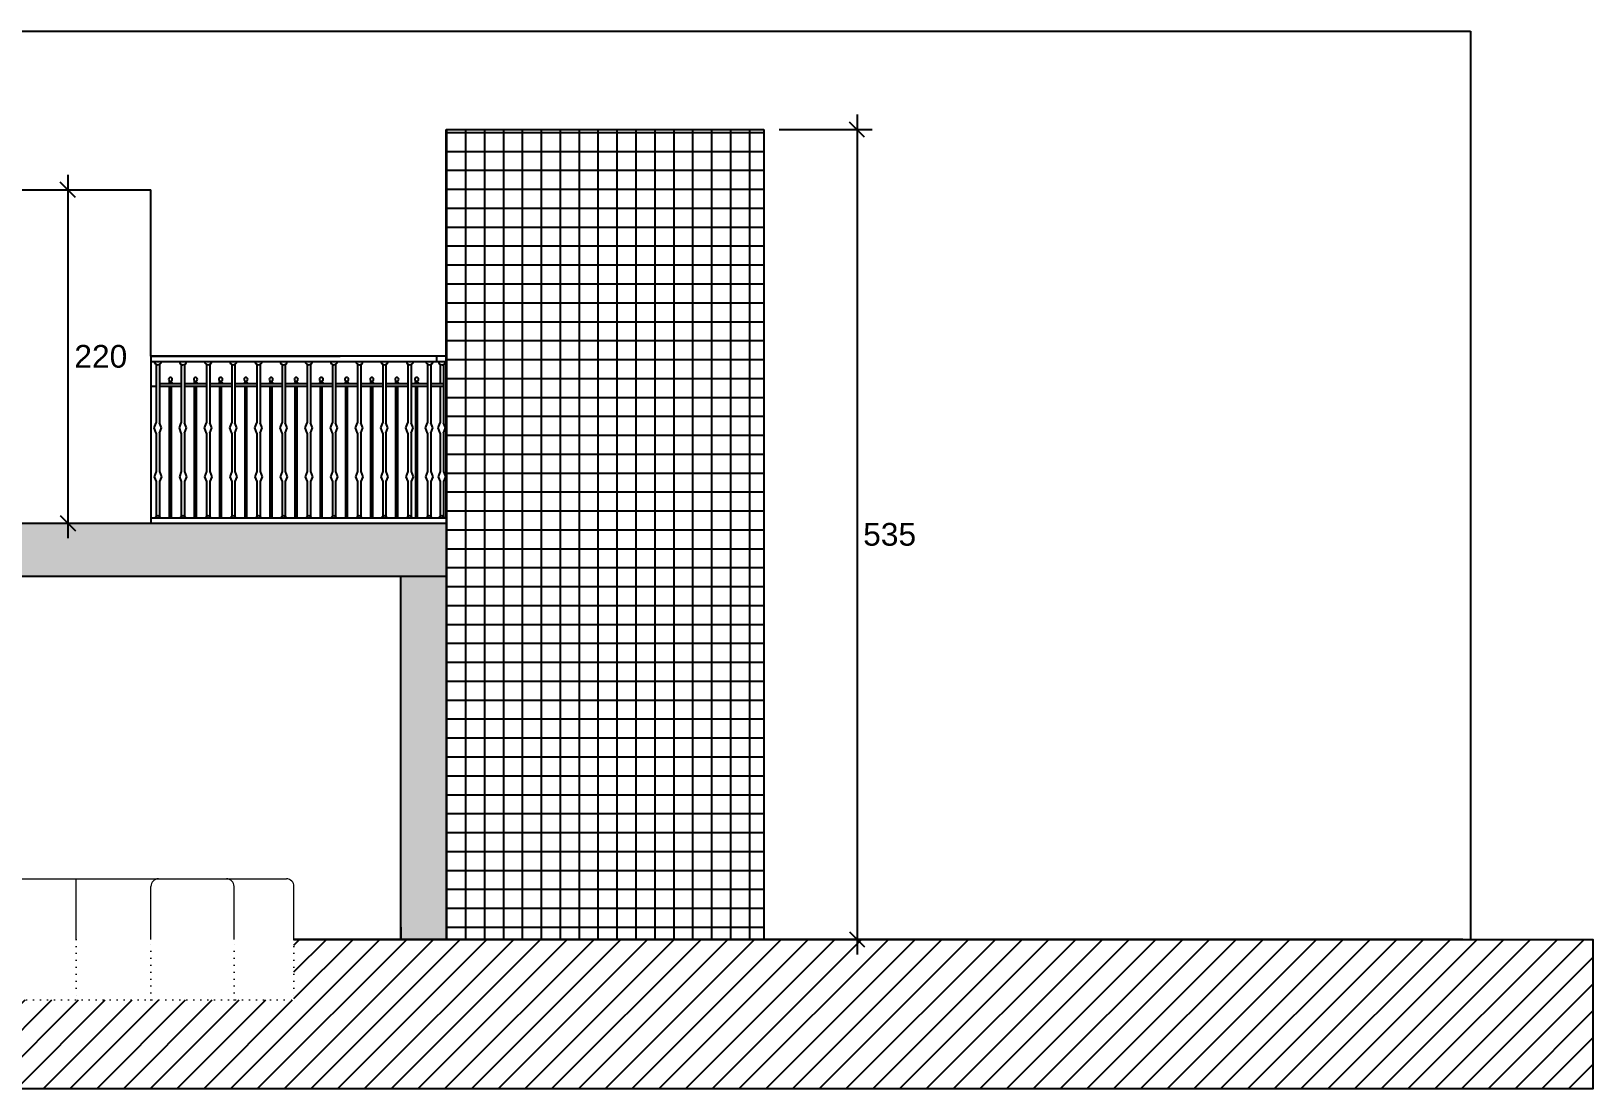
# Model space of a CAD drawing. Header units: inches. Extents: x -173 to 14008, y -3334 to 10368.
# Drawn here: x 8349 to 9380, y 9470 to 10168 of the extents above; entities that cross this region are included whole.
import ezdxf

# ---------------------------------------------------------------- set-up
doc = ezdxf.new("R2010")
doc.units = ezdxf.units.IN
doc.header["$MEASUREMENT"] = 0
doc.linetypes.add('ACAD_ISO07W100', pattern=[3, 0, -3])
doc.layers.add('ARREDAMENTO', color=8, linetype='Continuous', lineweight=18)
doc.layers.add('QUOTE', color=6, linetype='Continuous', lineweight=9)
doc.styles.get("Standard").update_dxf_attribs({"font": 'Arial.ttf'})
doc.dimstyles.get("Standard").update_dxf_attribs({"dimtxt": 15, "dimasz": 10, "dimexe": 10, "dimexo": 10, "dimgap": 5, "dimtad": 2, "dimtih": 1, "dimtoh": 1, "dimdec": 0, "dimzin": 0, "dimdsep": 46, "dimtxsty": 'Standard', "dimblk": 'OBLIQUE', "dimblk1": 'OBLIQUE', "dimblk2": 'OBLIQUE', "dimcen": 0.09, "dimdle": 10, "dimadec": 0, "dimazin": 0, "dimtfac": 1, "dimtdec": 0, "dimtofl": 0, "dimtmove": 0, "dimatfit": 3, "dimldrblk": 'OBLIQUE', "dimfxl": 1, "dimtolj": 1, "dimtzin": 0, "dimarcsym": 0})

# ---------------------------------------------------------------- blocks, each defined once
blk = doc.blocks.new('_Oblique')
at = {"color": 0, "linetype": 'ByBlock', "lineweight": -2}
blk.add_line((-0.5, -0.5), (0.5, 0.5), dxfattribs=at)
blk = doc.blocks.new('*D71')
at = {"layer": 'Defpoints', "color": 0, "transparency": 16777216}
for p in [(8832.9, 10103.2), (8832.9, 9568.2), (8894.4, 9568.2)]:
    blk.add_point(p, dxfattribs=at)
at = {"layer": 'QUOTE', "color": 0, "lineweight": -2, "transparency": 16777216}
for p, q in [((8894.4, 10113.2), (8894.4, 9558.2)), ((8842.9, 10103.2), (8904.4, 10103.2)), ((8842.9, 9568.2), (8904.4, 9568.2))]:
    blk.add_line(p, q, dxfattribs=at)
at = {"layer": 'QUOTE', "color": 0, "lineweight": -2, "transparency": 16777216, "xscale": 10, "yscale": 10, "zscale": 10}
for p, rotation in [((8894.4, 10103.2), 90), ((8894.4, 9568.2), 270)]:
    blk.add_blockref('_Oblique', p, dxfattribs=dict(at, rotation=rotation))
at = {"layer": 'QUOTE', "color": 0, "transparency": 16777216, "insert": (8915.9, 9835.7), "char_height": 15, "attachment_point": 5}
blk.add_mtext('\\A1;535', dxfattribs=at)
blk = doc.blocks.new('*D72')
at = {"layer": 'Defpoints', "color": 0, "transparency": 16777216}
for p in [(8373, 10063.4), (8373, 9843.2), (8373, 9843.2)]:
    blk.add_point(p, dxfattribs=at)
at = {"layer": 'QUOTE', "color": 0, "lineweight": -2, "transparency": 16777216}
blk.add_line((8373, 10073.4), (8373, 9833.2), dxfattribs=at)
at = {"layer": 'QUOTE', "color": 0, "lineweight": -2, "transparency": 16777216, "xscale": 10, "yscale": 10, "zscale": 10}
for p, rotation in [((8373, 10063.4), 90), ((8373, 9843.2), 270)]:
    blk.add_blockref('_Oblique', p, dxfattribs=dict(at, rotation=rotation))
at = {"layer": 'QUOTE', "color": 0, "transparency": 16777216, "insert": (8394.8, 9953.3), "char_height": 15, "attachment_point": 5}
blk.add_mtext('\\A1;220', dxfattribs=at)

msp = doc.modelspace()

# ---------------------------------------------------------------- hatches: boundary and pattern name
h = msp.add_hatch()
h.set_pattern_fill('NET', color=256, scale=100)
h.set_pattern_definition([(0, (6635.953, 6263.789), (0, 12.5), []), (90, (6635.953, 6263.789), (-12.5, 8e-16), [])])
h.paths.add_polyline_path([(8832.9, 10103.2), (8622.9, 10103.2), (8622.9, 9846.5), (8622.9, 9568.2), (8832.9, 9568.2)])
h = msp.add_hatch(color=256)
h.dxf.hatch_style = 1
h.paths.add_polyline_path([(7858.8, 9843.2), (7346.4, 9843.2), (7346.4, 9808.2), (7858.8, 9808.2)])
h.paths.add_polyline_path([(8622.9, 9843.2), (7858.8, 9843.2), (7858.8, 9808.2), (8622.9, 9808.2)])
h = msp.add_hatch(color=256)
h.dxf.hatch_style = 1
h.paths.add_polyline_path([(8622.9, 9808.2), (8592.9, 9808.2), (8592.9, 9568.2), (8622.9, 9568.2)])
h = msp.add_hatch()
h.set_pattern_fill('ANSI31', color=256, scale=100)
h.set_pattern_definition([(45, (6635.953, 6263.789), (-8.838835, 8.838835), [])])
h.paths.add_polyline_path([(9380.4, 9568.2), (8522.4, 9568.2), (8522.4, 9528.2), (8235.4, 9528.2), (8235.4, 9568.2), (7105.4, 9568.2), (7070.5, 9568.2), (7070.5, 9469.5), (9380.4, 9469.5)])

# ---------------------------------------------------------------- linework, layer by layer
for p, q in [((7105.4, 10168.2), (9299.5, 10168.2)), ((9299.5, 10168.2), (9299.5, 9568.2)), ((8622.9, 9846.5), (8622.9, 10103.2)), ((8622.9, 10103.2), (8832.9, 10103.2)), ((8832.9, 10103.2), (8832.9, 9568.2)), ((8318.1, 10063.4), (8427.9, 10063.4)), ((8427.9, 9953.4), (8427.9, 10063.4)), ((8427.9, 9953.4), (8427.9, 9843.2)), ((8617.8, 9953.4), (8427.9, 9953.4)), ((8427.9, 9953.4), (8552.9, 9953.4)), ((8622.9, 9949.8), (8427.9, 9949.8)), ((8431.4, 9948), (8431.4, 9909.4)), ((8433.5, 9948), (8433.5, 9909.4)), ((8448, 9948), (8448, 9909.4)), ((8450.2, 9948), (8450.2, 9909.4)), ((8464.6, 9948), (8464.6, 9909.4)), ((8464.6, 9948), (8464.6, 9909.4)), ((8466.8, 9948), (8466.8, 9909.4)), ((8466.8, 9948), (8466.8, 9909.4)), ((8481.3, 9948), (8481.3, 9909.4)), ((8483.4, 9948), (8483.4, 9909.4)), ((8497.9, 9948), (8497.9, 9909.4)), ((8500, 9948), (8500, 9909.4)), ((8514.5, 9948), (8514.5, 9909.4)), ((8516.7, 9948), (8516.7, 9909.4)), ((8531.1, 9948), (8531.1, 9909.4)), ((8531.1, 9948), (8531.1, 9909.4)), ((8533.3, 9948), (8533.3, 9909.4)), ((8533.3, 9948), (8533.3, 9909.4)), ((8547.8, 9948), (8547.8, 9909.4)), ((8547.8, 9948), (8547.8, 9909.4)), ((8549.9, 9948), (8549.9, 9909.4)), ((8549.9, 9948), (8549.9, 9909.4)), ((8564.4, 9948), (8564.4, 9909.4)), ((8566.6, 9948), (8566.6, 9909.4)), ((8581, 9948), (8581, 9909.4)), ((8583.2, 9948), (8583.2, 9909.4)), ((8597.7, 9948), (8597.7, 9909.4)), ((8599.8, 9948), (8599.8, 9909.4)), ((8610.7, 9948), (8610.7, 9909.4)), ((8612.8, 9948), (8612.8, 9909.4)), ((8616.7, 9949.8), (8616.7, 9953.4)), ((8622.9, 9953.4), (8617.8, 9953.4)), ((8618.9, 9948), (8618.9, 9935.3)), ((8621.1, 9948), (8621.1, 9909.4)), ((8622.9, 9953.4), (8622.9, 9949.8)), ((8448, 9935.3), (8433.5, 9935.3)), ((8440.2, 9936.4), (8440.2, 9937.2)), ((8441.4, 9936.4), (8441.4, 9937.2)), ((8464.6, 9935.3), (8450.2, 9935.3)), ((8456.8, 9936.4), (8456.8, 9937.2)), ((8458, 9936.4), (8458, 9937.2)), ((8481.3, 9935.3), (8466.8, 9935.3)), ((8473.4, 9936.4), (8473.4, 9937.2)), ((8474.6, 9936.4), (8474.6, 9937.2)), ((8497.9, 9935.3), (8483.4, 9935.3)), ((8490.1, 9936.4), (8490.1, 9937.2)), ((8491.2, 9936.4), (8491.2, 9937.2)), ((8514.5, 9935.3), (8500, 9935.3)), ((8506.7, 9936.4), (8506.7, 9937.2)), ((8507.9, 9936.4), (8507.9, 9937.2)), ((8531.1, 9935.3), (8516.7, 9935.3)), ((8523.3, 9936.4), (8523.3, 9937.2)), ((8524.5, 9936.4), (8524.5, 9937.2)), ((8547.8, 9935.3), (8533.3, 9935.3)), ((8547.8, 9935.3), (8533.3, 9935.3)), ((8539.9, 9936.4), (8539.9, 9937.2)), ((8539.9, 9936.4), (8539.9, 9937.2)), ((8541.1, 9936.4), (8541.1, 9937.2)), ((8541.1, 9936.4), (8541.1, 9937.2)), ((8552.9, 9935.3), (8549.9, 9935.3)), ((8564.4, 9935.3), (8549.9, 9935.3)), ((8556.6, 9936.4), (8556.6, 9937.2)), ((8557.8, 9936.4), (8557.8, 9937.2)), ((8581, 9935.3), (8566.6, 9935.3)), ((8573.2, 9936.4), (8573.2, 9937.2)), ((8574.4, 9936.4), (8574.4, 9937.2)), ((8597.7, 9935.3), (8583.2, 9935.3)), ((8589.8, 9936.4), (8589.8, 9937.2)), ((8591, 9936.4), (8591, 9937.2)), ((8610.7, 9935.3), (8599.8, 9935.3)), ((8602.9, 9936.4), (8602.9, 9937.2)), ((8604.1, 9936.4), (8604.1, 9937.2)), ((8621.1, 9935.3), (8612.8, 9935.3)), ((8431.4, 9933.5), (8427.9, 9933.5)), ((8448, 9933.5), (8433.5, 9933.5)), ((8440.2, 9846.5), (8440.2, 9933.5)), ((8441.4, 9846.5), (8441.4, 9933.5)), ((8464.6, 9933.5), (8450.2, 9933.5)), ((8456.8, 9846.5), (8456.8, 9933.5)), ((8458, 9846.5), (8458, 9933.5)), ((8481.3, 9933.5), (8466.8, 9933.5)), ((8473.4, 9846.5), (8473.4, 9933.5)), ((8474.6, 9846.5), (8474.6, 9933.5)), ((8497.9, 9933.5), (8483.4, 9933.5)), ((8490.1, 9846.5), (8490.1, 9933.5)), ((8491.2, 9846.5), (8491.2, 9933.5)), ((8514.5, 9933.5), (8500, 9933.5)), ((8506.7, 9846.5), (8506.7, 9933.5)), ((8507.9, 9846.5), (8507.9, 9933.5)), ((8531.1, 9933.5), (8516.7, 9933.5)), ((8523.3, 9846.5), (8523.3, 9933.5)), ((8524.5, 9846.5), (8524.5, 9933.5)), ((8547.8, 9933.5), (8533.3, 9933.5)), ((8547.8, 9933.5), (8533.3, 9933.5)), ((8539.9, 9846.5), (8539.9, 9933.5)), ((8539.9, 9846.5), (8539.9, 9933.5)), ((8541.1, 9846.5), (8541.1, 9933.5)), ((8541.1, 9846.5), (8541.1, 9933.5)), ((8552.9, 9933.5), (8549.9, 9933.5)), ((8564.4, 9933.5), (8549.9, 9933.5)), ((8556.6, 9846.5), (8556.6, 9933.5)), ((8557.8, 9846.5), (8557.8, 9933.5)), ((8581, 9933.5), (8566.6, 9933.5)), ((8573.2, 9846.5), (8573.2, 9933.5)), ((8574.4, 9846.5), (8574.4, 9933.5)), ((8597.7, 9933.5), (8583.2, 9933.5)), ((8589.8, 9846.5), (8589.8, 9933.5)), ((8591, 9846.5), (8591, 9933.5)), ((8610.7, 9933.5), (8599.8, 9933.5)), ((8602.8, 9846.5), (8602.8, 9933.5)), ((8604, 9846.5), (8604, 9933.5)), ((8621.1, 9933.5), (8612.8, 9933.5)), ((8618.9, 9933.5), (8618.9, 9909.4)), ((8430.1, 9906.2), (8431.4, 9909.4)), ((8431.4, 9902.7), (8430.1, 9906.2)), ((8431.4, 9902.7), (8431.4, 9877.3)), ((8434.8, 9906.2), (8433.5, 9909.4)), ((8433.5, 9902.7), (8434.8, 9906.2)), ((8433.5, 9902.7), (8433.5, 9877.3)), ((8446.7, 9906.2), (8448, 9909.4)), ((8448, 9902.7), (8446.7, 9906.2)), ((8448, 9902.7), (8448, 9877.3)), ((8451.5, 9906.2), (8450.2, 9909.4)), ((8450.2, 9902.7), (8451.5, 9906.2)), ((8450.2, 9902.7), (8450.2, 9877.3)), ((8463.3, 9906.2), (8464.6, 9909.4)), ((8463.3, 9906.2), (8464.6, 9909.4)), ((8464.6, 9902.7), (8463.3, 9906.2)), ((8464.6, 9902.7), (8463.3, 9906.2)), ((8464.6, 9902.7), (8464.6, 9877.3)), ((8464.6, 9902.7), (8464.6, 9877.3)), ((8468.1, 9906.2), (8466.8, 9909.4)), ((8468.1, 9906.2), (8466.8, 9909.4)), ((8466.8, 9902.7), (8468.1, 9906.2)), ((8466.8, 9902.7), (8468.1, 9906.2)), ((8466.8, 9902.7), (8466.8, 9877.3)), ((8466.8, 9902.7), (8466.8, 9877.3)), ((8480, 9906.2), (8481.3, 9909.4)), ((8481.3, 9902.7), (8480, 9906.2)), ((8481.3, 9902.7), (8481.3, 9877.3)), ((8484.7, 9906.2), (8483.4, 9909.4)), ((8483.4, 9902.7), (8484.7, 9906.2)), ((8483.4, 9902.7), (8483.4, 9877.3)), ((8496.6, 9906.2), (8497.9, 9909.4)), ((8497.9, 9902.7), (8496.6, 9906.2)), ((8497.9, 9902.7), (8497.9, 9877.3)), ((8501.3, 9906.2), (8500, 9909.4)), ((8500, 9902.7), (8501.3, 9906.2)), ((8500, 9902.7), (8500, 9877.3)), ((8513.2, 9906.2), (8514.5, 9909.4)), ((8514.5, 9902.7), (8513.2, 9906.2)), ((8514.5, 9902.7), (8514.5, 9877.3)), ((8518, 9906.2), (8516.7, 9909.4)), ((8516.7, 9902.7), (8518, 9906.2)), ((8516.7, 9902.7), (8516.7, 9877.3)), ((8529.8, 9906.2), (8531.1, 9909.4)), ((8529.8, 9906.2), (8531.1, 9909.4)), ((8531.1, 9902.7), (8529.8, 9906.2)), ((8531.1, 9902.7), (8529.8, 9906.2)), ((8531.1, 9902.7), (8531.1, 9877.3)), ((8531.1, 9902.7), (8531.1, 9877.3)), ((8534.6, 9906.2), (8533.3, 9909.4)), ((8534.6, 9906.2), (8533.3, 9909.4)), ((8533.3, 9902.7), (8534.6, 9906.2)), ((8533.3, 9902.7), (8534.6, 9906.2)), ((8533.3, 9902.7), (8533.3, 9877.3)), ((8533.3, 9902.7), (8533.3, 9877.3)), ((8546.5, 9906.2), (8547.8, 9909.4)), ((8546.5, 9906.2), (8547.8, 9909.4)), ((8547.8, 9902.7), (8546.5, 9906.2)), ((8547.8, 9902.7), (8546.5, 9906.2)), ((8547.8, 9902.7), (8547.8, 9877.3)), ((8547.8, 9902.7), (8547.8, 9877.3)), ((8551.2, 9906.2), (8549.9, 9909.4)), ((8551.2, 9906.2), (8549.9, 9909.4)), ((8549.9, 9902.7), (8551.2, 9906.2)), ((8549.9, 9902.7), (8551.2, 9906.2)), ((8549.9, 9902.7), (8549.9, 9877.3)), ((8549.9, 9902.7), (8549.9, 9877.3)), ((8563.1, 9906.2), (8564.4, 9909.4)), ((8564.4, 9902.7), (8563.1, 9906.2)), ((8564.4, 9902.7), (8564.4, 9877.3)), ((8567.9, 9906.2), (8566.6, 9909.4)), ((8566.6, 9902.7), (8567.9, 9906.2)), ((8566.6, 9902.7), (8566.6, 9877.3)), ((8579.7, 9906.2), (8581, 9909.4)), ((8581, 9902.7), (8579.7, 9906.2)), ((8581, 9902.7), (8581, 9877.3)), ((8584.5, 9906.2), (8583.2, 9909.4)), ((8583.2, 9902.7), (8584.5, 9906.2)), ((8583.2, 9902.7), (8583.2, 9877.3)), ((8596.4, 9906.2), (8597.7, 9909.4)), ((8597.7, 9902.7), (8596.4, 9906.2)), ((8597.7, 9902.7), (8597.7, 9877.3)), ((8601.1, 9906.2), (8599.8, 9909.4)), ((8599.8, 9902.7), (8601.1, 9906.2)), ((8599.8, 9902.7), (8599.8, 9877.3)), ((8609.3, 9906.2), (8610.7, 9909.4)), ((8610.7, 9902.7), (8609.3, 9906.2)), ((8610.7, 9902.7), (8610.7, 9877.3)), ((8614.1, 9906.2), (8612.8, 9909.4)), ((8612.8, 9902.7), (8614.1, 9906.2)), ((8612.8, 9902.7), (8612.8, 9877.3)), ((8617.6, 9906.2), (8618.9, 9909.4)), ((8618.9, 9902.7), (8617.6, 9906.2)), ((8618.9, 9902.7), (8618.9, 9877.3)), ((8622.4, 9906.2), (8621.1, 9909.4)), ((8621.1, 9902.7), (8622.4, 9906.2)), ((8621.1, 9902.7), (8621.1, 9877.3)), ((8431.4, 9877.3), (8430.1, 9873.8)), ((8430.1, 9873.8), (8431.4, 9870.6)), ((8433.5, 9877.3), (8434.8, 9873.8)), ((8434.8, 9873.8), (8433.5, 9870.6)), ((8448, 9877.3), (8446.7, 9873.8)), ((8446.7, 9873.8), (8448, 9870.6)), ((8450.2, 9877.3), (8451.5, 9873.8)), ((8451.5, 9873.8), (8450.2, 9870.6)), ((8464.6, 9877.3), (8463.3, 9873.8)), ((8464.6, 9877.3), (8463.3, 9873.8)), ((8463.3, 9873.8), (8464.6, 9870.6)), ((8463.3, 9873.8), (8464.6, 9870.6)), ((8466.8, 9877.3), (8468.1, 9873.8)), ((8466.8, 9877.3), (8468.1, 9873.8)), ((8468.1, 9873.8), (8466.8, 9870.6)), ((8468.1, 9873.8), (8466.8, 9870.6)), ((8481.3, 9877.3), (8480, 9873.8)), ((8480, 9873.8), (8481.3, 9870.6)), ((8483.4, 9877.3), (8484.7, 9873.8)), ((8484.7, 9873.8), (8483.4, 9870.6)), ((8497.9, 9877.3), (8496.6, 9873.8)), ((8496.6, 9873.8), (8497.9, 9870.6)), ((8500, 9877.3), (8501.3, 9873.8)), ((8501.3, 9873.8), (8500, 9870.6)), ((8514.5, 9877.3), (8513.2, 9873.8)), ((8513.2, 9873.8), (8514.5, 9870.6)), ((8516.7, 9877.3), (8518, 9873.8)), ((8518, 9873.8), (8516.7, 9870.6)), ((8531.1, 9877.3), (8529.8, 9873.8)), ((8531.1, 9877.3), (8529.8, 9873.8)), ((8529.8, 9873.8), (8531.1, 9870.6)), ((8529.8, 9873.8), (8531.1, 9870.6)), ((8533.3, 9877.3), (8534.6, 9873.8)), ((8533.3, 9877.3), (8534.6, 9873.8)), ((8534.6, 9873.8), (8533.3, 9870.6)), ((8534.6, 9873.8), (8533.3, 9870.6)), ((8547.8, 9877.3), (8546.5, 9873.8)), ((8547.8, 9877.3), (8546.5, 9873.8)), ((8546.5, 9873.8), (8547.8, 9870.6)), ((8546.5, 9873.8), (8547.8, 9870.6)), ((8549.9, 9877.3), (8551.2, 9873.8)), ((8549.9, 9877.3), (8551.2, 9873.8)), ((8551.2, 9873.8), (8549.9, 9870.6)), ((8551.2, 9873.8), (8549.9, 9870.6)), ((8564.4, 9877.3), (8563.1, 9873.8)), ((8563.1, 9873.8), (8564.4, 9870.6)), ((8566.6, 9877.3), (8567.9, 9873.8)), ((8567.9, 9873.8), (8566.6, 9870.6)), ((8581, 9877.3), (8579.7, 9873.8)), ((8579.7, 9873.8), (8581, 9870.6)), ((8583.2, 9877.3), (8584.5, 9873.8)), ((8584.5, 9873.8), (8583.2, 9870.6)), ((8597.7, 9877.3), (8596.4, 9873.8)), ((8596.4, 9873.8), (8597.7, 9870.6)), ((8599.8, 9877.3), (8601.1, 9873.8)), ((8601.1, 9873.8), (8599.8, 9870.6)), ((8610.7, 9877.3), (8609.3, 9873.8)), ((8609.3, 9873.8), (8610.7, 9870.6)), ((8612.8, 9877.3), (8614.1, 9873.8)), ((8614.1, 9873.8), (8612.8, 9870.6)), ((8618.9, 9877.3), (8617.6, 9873.8)), ((8617.6, 9873.8), (8618.9, 9870.6)), ((8621.1, 9877.3), (8622.4, 9873.8)), ((8622.4, 9873.8), (8621.1, 9870.6)), ((8431.4, 9870.6), (8431.4, 9847.6)), ((8433.5, 9870.6), (8433.5, 9847.6)), ((8448, 9870.6), (8448, 9847.6)), ((8450.2, 9870.6), (8450.2, 9847.6)), ((8464.6, 9870.6), (8464.6, 9847.6)), ((8464.6, 9870.6), (8464.6, 9847.6)), ((8466.8, 9870.6), (8466.8, 9847.6)), ((8466.8, 9870.6), (8466.8, 9847.6)), ((8481.3, 9870.6), (8481.3, 9847.6)), ((8483.4, 9870.6), (8483.4, 9847.6)), ((8497.9, 9870.6), (8497.9, 9847.6)), ((8500, 9870.6), (8500, 9847.6)), ((8514.5, 9870.6), (8514.5, 9847.6)), ((8516.7, 9870.6), (8516.7, 9847.6)), ((8531.1, 9870.6), (8531.1, 9847.6)), ((8531.1, 9870.6), (8531.1, 9847.6)), ((8533.3, 9870.6), (8533.3, 9847.6)), ((8533.3, 9870.6), (8533.3, 9847.6)), ((8547.8, 9870.6), (8547.8, 9847.6)), ((8547.8, 9870.6), (8547.8, 9847.6)), ((8549.9, 9870.6), (8549.9, 9847.6)), ((8549.9, 9870.6), (8549.9, 9847.6)), ((8564.4, 9870.6), (8564.4, 9847.6)), ((8566.6, 9870.6), (8566.6, 9847.6)), ((8581, 9870.6), (8581, 9847.6)), ((8583.2, 9870.6), (8583.2, 9847.6)), ((8597.7, 9870.6), (8597.7, 9847.6)), ((8599.8, 9870.6), (8599.8, 9847.6)), ((8610.7, 9870.6), (8610.7, 9847.6)), ((8612.8, 9870.6), (8612.8, 9847.6)), ((8618.9, 9870.6), (8618.9, 9847.6)), ((8621.1, 9870.6), (8621.1, 9847.6)), ((7346.4, 9843.2), (8622.9, 9843.2)), ((8622.9, 9846.5), (8427.9, 9846.5)), ((8622.9, 9846.5), (8622.9, 9568.2)), ((7858.8, 9808.2), (8622.9, 9808.2)), ((8592.9, 9568.2), (8592.9, 9808.2)), ((8592.9, 9576.3), (8592.9, 9568.2)), ((9294.5, 9568.2), (8522.4, 9568.2))]:
    msp.add_line(p, q)
at = {"color": 0}
msp.add_line((8522.4, 9568.2), (8835.4, 9568.2), dxfattribs=at)
msp.add_lwpolyline([(8522.4, 9568.2), (9380.4, 9568.2), (9380.4, 9469.5), (7070.5, 9469.5), (7070.5, 9568.2), (8235.4, 9568.2)])
for centre, radius, start, end in [((8432.5, 9950.2), 2.4, 189.5652, 350.4348), ((8449.1, 9950.2), 2.4, 189.5652, 350.4348), ((8465.7, 9950.2), 2.4, 189.5652, 350.4348), ((8465.7, 9950.2), 2.4, 189.5652, 350.4348), ((8482.3, 9950.2), 2.4, 189.5652, 350.4348), ((8499, 9950.2), 2.4, 189.5652, 350.4348), ((8515.6, 9950.2), 2.4, 189.5652, 350.4348), ((8532.2, 9950.2), 2.4, 189.5652, 350.4348), ((8548.8, 9950.2), 2.4, 189.5652, 350.4348), ((8565.6, 9950.2), 2.4, 189.5652, 350.4348), ((8582.2, 9950.2), 2.4, 189.5652, 350.4348), ((8599, 9950.2), 2.4, 189.5652, 350.4348), ((8611.9, 9950.2), 2.4, 189.5652, 350.4348), ((8620.2, 9950.2), 2.4, 189.5652, 350.4348), ((8440.8, 9938.2), 1.24, 0, 180), ((8440.8, 9938.2), 1.24, 180, 0), ((8440.8, 9935.3), 1.24, 0, 180), ((8457.4, 9938.2), 1.24, 0, 180), ((8457.4, 9938.2), 1.24, 180, 0), ((8457.4, 9935.3), 1.24, 0, 180), ((8474, 9938.2), 1.24, 0, 180), ((8474, 9938.2), 1.24, 180, 0), ((8474, 9935.3), 1.24, 0, 180), ((8490.6, 9938.2), 1.24, 0, 180), ((8490.6, 9938.2), 1.24, 180, 0), ((8490.6, 9935.3), 1.24, 0, 180), ((8507.3, 9938.2), 1.24, 0, 180), ((8507.3, 9938.2), 1.24, 180, 0), ((8507.3, 9935.3), 1.24, 0, 180), ((8523.9, 9938.2), 1.24, 0, 180), ((8523.9, 9938.2), 1.24, 180, 0), ((8523.9, 9935.3), 1.24, 0, 180), ((8540.5, 9938.2), 1.24, 0, 180), ((8540.5, 9938.2), 1.24, 0, 180), ((8540.5, 9938.2), 1.24, 180, 0), ((8540.5, 9938.2), 1.24, 180, 0), ((8540.5, 9935.3), 1.24, 0, 180), ((8540.5, 9935.3), 1.24, 0, 180), ((8557.2, 9938.2), 1.24, 0, 180), ((8557.2, 9938.2), 1.24, 180, 0), ((8557.2, 9935.3), 1.24, 0, 180), ((8573.8, 9938.2), 1.24, 0, 180), ((8573.8, 9938.2), 1.24, 180, 0), ((8573.8, 9935.3), 1.24, 0, 180), ((8590.4, 9938.2), 1.24, 0, 180), ((8590.4, 9938.2), 1.24, 180, 0), ((8590.4, 9935.3), 1.24, 0, 180), ((8603.5, 9938.2), 1.24, 0, 180), ((8603.5, 9938.2), 1.24, 180, 0), ((8603.5, 9935.3), 1.24, 0, 180), ((8432.5, 9846.1), 1.85, 12.4754, 167.5246), ((8449.1, 9846.1), 1.85, 12.4754, 167.5246), ((8465.7, 9846.1), 1.85, 12.4754, 167.5246), ((8465.7, 9846.1), 1.85, 12.4754, 167.5246), ((8482.3, 9846.1), 1.85, 12.4754, 167.5246), ((8499, 9846.1), 1.85, 12.4754, 167.5246), ((8515.6, 9846.1), 1.85, 12.4754, 167.5246), ((8532.2, 9846.1), 1.85, 12.4754, 167.5246), ((8532.2, 9846.1), 1.85, 12.4754, 167.5246), ((8548.8, 9846.1), 1.85, 12.4754, 167.5246), ((8548.8, 9846.1), 1.85, 12.4754, 167.5246), ((8565.5, 9846.1), 1.85, 12.4754, 167.5246), ((8582.1, 9846.1), 1.85, 12.4754, 167.5246), ((8598.7, 9846.1), 1.85, 12.4754, 167.5246), ((8611.7, 9846.1), 1.85, 12.4754, 167.5246), ((8620, 9846.1), 1.85, 12.4754, 167.5246)]:
    msp.add_arc(centre, radius, start, end)
at = {"layer": 'ARREDAMENTO'}
for p, q in [((8240.4, 9608.2), (8517.4, 9608.2)), ((8378.5, 9568.2), (8378.5, 9608.2)), ((8432.9, 9608.2), (8477.8, 9608.2)), ((8427.9, 9568.2), (8427.9, 9603.2)), ((8482.8, 9568.2), (8482.8, 9603.2)), ((8522.4, 9568.2), (8522.4, 9603.2))]:
    msp.add_line(p, q, dxfattribs=at)
at = {"layer": 'ARREDAMENTO', "linetype": 'ACAD_ISO07W100', "ltscale": 1.5}
for p, q in [((8378.5, 9568.2), (8378.5, 9528.2)), ((8427.9, 9528.2), (8427.9, 9568.2)), ((8482.8, 9528.2), (8482.8, 9568.2)), ((8522.4, 9568.2), (8522.4, 9528.2)), ((8235.4, 9528.2), (8522.4, 9528.2))]:
    msp.add_line(p, q, dxfattribs=at)
at = {"layer": 'ARREDAMENTO'}
for centre, start, end in [((8432.9, 9603.2), 90, 180), ((8477.8, 9603.2), 0, 90), ((8517.4, 9603.2), 0, 90)]:
    msp.add_arc(centre, 5, start, end, dxfattribs=at)

# ---------------------------------------------------------------- dimensions: what is measured, and where the dimension line sits
at = {"layer": 'QUOTE'}
for base, p1, p2, picture, middle in [((8894.4, 9568.2), (8832.9, 10103.2), (8832.9, 9568.2), '*D71', (8915.9, 9835.7)), ((8373, 9843.2), (8373, 10063.4), (8373, 9843.2), '*D72', (8394.8, 9953.3))]:
    dim = msp.add_linear_dim(base=base, p1=p1, p2=p2, angle=90, dimstyle='Standard', dxfattribs=at)
    dim.commit()
    dim.dimension.update_dxf_attribs({"geometry": picture, "text_midpoint": middle})

doc.saveas('drawing.dxf')
